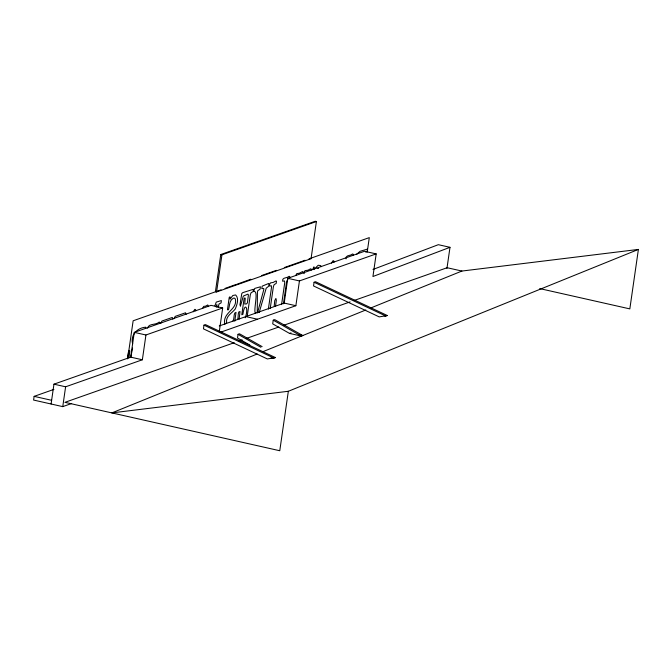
<?xml version="1.0" encoding="UTF-8"?>
<svg xmlns="http://www.w3.org/2000/svg" width="672" height="672" viewBox="0 0 672 672"><rect width="100%" height="100%" fill="white"/><g stroke="black" fill="none" stroke-linecap="round" stroke-linejoin="round"><path stroke-width="1.01" d="M257.242 312.774L257.443 292.018L257.838 290.606L260.072 289.229L260.434 286.784L254.722 288.422L253.739 291.472C259.333 290.077 252.739 311.741 255.654 313.404M224.91 324.232C221.903 312.48 238.014 309.851 235.309 298.922L234.536 298.124L233.377 298.175C229.253 300.292 229.723 305.441 228.64 309.313L227.968 310.002L227.472 309.641L229.202 297.528L229.807 296.839L230.219 297.125L230.084 299.107L232.84 295.495L235.67 294.941C239.282 298.586 236.972 304.861 235.267 308.977C231.89 313.303 225.49 316.084 226.64 322.778M172.805 319.15L172.301 317.444L161.977 321.04L160.65 323.425M186.035 314.488L185.531 312.782L175.216 316.378L173.88 318.763M311.228 270.127L311.17 268.976L310.531 268.808L308.062 270.169L305.172 270.648L304.458 271.295L304.088 273.647M239.148 319.133L240.013 311.539C237.569 310.808 238.51 317.453 237.762 318.797M275.52 306.289L276.335 300.25L275.906 298.435L274.756 300.628L274.201 306.012M247.178 316.588L250.337 294.638L251.118 292.706L253.1 291.606L253.411 289.271L242.693 292.656L241.802 293.479L239.954 304.71L240.442 306.23L243.298 296.108L247.884 294.134L248.413 294.865L247.405 302.862L246.515 303.912L244.751 304.055L245.23 298.2L244.734 297.923L244.104 298.628L241.794 314.79L242.911 314.328C244.633 301.165 249.085 308.087 245.196 317.814M270.236 308.473L273.403 286.516L274.184 284.584L276.167 283.483L276.461 281.156L275.831 280.98L273.076 282.492L270.514 282.853L269.363 284.827L269.783 286.154L271.244 285.625L271.53 287.179L268.363 309.128M283.475 303.811L286.356 283.399L286.994 280.694L287.918 279.544M128.965 357.815L129.839 350.952L129.31 350.381L128.276 352.624L127.546 357.924M234.78 321.157L236.015 312.362C233.243 312.287 234.671 319.217 232.924 321.04M53.911 389.39L34.129 396.362L33.6 400.058L62.756 406.627L71.66 403.494M51.097 403.998L53.953 384.174L130.704 357.143L142.363 359.772L145.933 334.992L222.684 307.961L219.265 331.708M62.756 406.627L65.612 386.803L142.363 359.772M127.655 358.873L133.14 320.788L221.08 289.817M130.704 357.143L134.274 332.363L211.025 305.34L222.684 307.961M203.986 325.139L203.448 328.852L267.355 358.949L275.444 357.58L205.456 324.618L203.986 325.139L274.042 358.134M220.777 254.528L215.418 291.698L216.586 291.959L311.052 258.695L316.403 221.525L315.235 221.264L220.777 254.528L221.945 254.797L316.403 221.525M216.586 291.959L221.945 254.797M262.122 346.618L239.518 333.791L238.039 334.312L237.502 338.024L249.9 345.064M273.235 320.149L272.698 323.87L289.523 333.413L301.274 336.059L302.744 335.538L274.714 319.628L273.235 320.149L301.274 336.059M219.265 325.954L284.206 303.08L287.776 278.309L364.526 251.278L376.186 253.898L372.935 276.511L449.996 247.313L446.947 268.456M220.097 332.396L295.865 305.71L299.435 280.93L376.186 253.898M539.717 288.59L629.832 308.893L638.4 249.421L288.338 391.272L279.77 450.736L64.932 402.335L234.251 342.703M314.076 282.248L313.538 285.961L379.226 316.898L387.324 315.529L315.554 281.728L314.076 282.248L385.913 316.084M367.223 252.025L369.298 237.619L309.019 258.846M216.644 306.936L216.896 304.693L216.166 307.037M281.576 304.618L284.76 282.517L284.483 280.963L282.626 281.207C281.862 277.024 287.095 278.468 289.094 276.318L289.699 276.494L289.75 277.645M130.721 357.546L132.577 348.02M218.014 307.474L219.089 303.954L221.088 302.904L221.348 300.56L216.25 302.106L214.906 305.794M314.009 269.548L314.261 267.112L313.824 266.893L312.833 269.119M147.613 328.196C148.546 323.098 155.963 325.349 159.121 322.09L159.718 322.266L159.76 323.425M202.524 308.364L203.717 306.382L205.598 306.163L207.766 304.954L208.412 306.608M257.519 312.808L263.844 289.456L263.76 288.548L261.828 288.599L262.172 286.163L268.489 283.525L269.052 283.735L268.691 286.238L266.221 288.17L259.19 312.53M295.739 275.495L296.755 273.613L299.359 273.235L302.492 271.597L303.106 271.748L303.164 272.832M193.25 311.766L194.804 309.338L195.552 309.548L195.829 310.859M331.472 263.088L333.018 260.66L333.766 260.87L334.043 262.181M314.874 268.565L318.175 265.264L320.544 265.549L321.392 266.65M356.462 254.486L360.024 251.336L367.5 249.094L367.24 251.429L365.736 252.092M257.2 353.993L111.838 412.902L288.338 391.272M263.012 351.641L365.828 309.977M370.675 308.011L461.899 271.051L638.4 249.421M372.977 269.447L438.337 244.684L449.996 247.313M225.036 288.422L236.082 284.424M236.888 284.248L250.841 279.224M261.593 275.545L276.419 270.329M284.323 267.548L305.071 260.24M239.198 340.956L242.172 339.914M246.128 338.52L278.804 327.012M283.76 325.265L350.095 301.904M354.06 300.51L447.132 267.725L461.899 271.051M289.523 333.413L291.001 332.892M317.713 268.472L318.654 268.346M384.451 315.882L387.324 315.529M270.665 358.159L275.444 357.58M309.884 258.434L311.052 258.695M287.776 278.309L299.435 280.93M284.206 303.08L295.865 305.71M245.826 316.596L257.494 319.225M299.813 334.874L302.744 335.538M134.274 332.363L145.933 334.992M53.953 384.174L65.612 386.803M34.129 396.362L51.626 400.302M238.039 334.312L260.896 347.281M132.653 343.972C130.166 334.992 137.39 327.718 145.723 327.197L145.774 328.356M353.186 255.31L353.136 254.15L352.523 253.974C350.532 256.133 345.29 254.688 346.063 258.863"/></g></svg>
